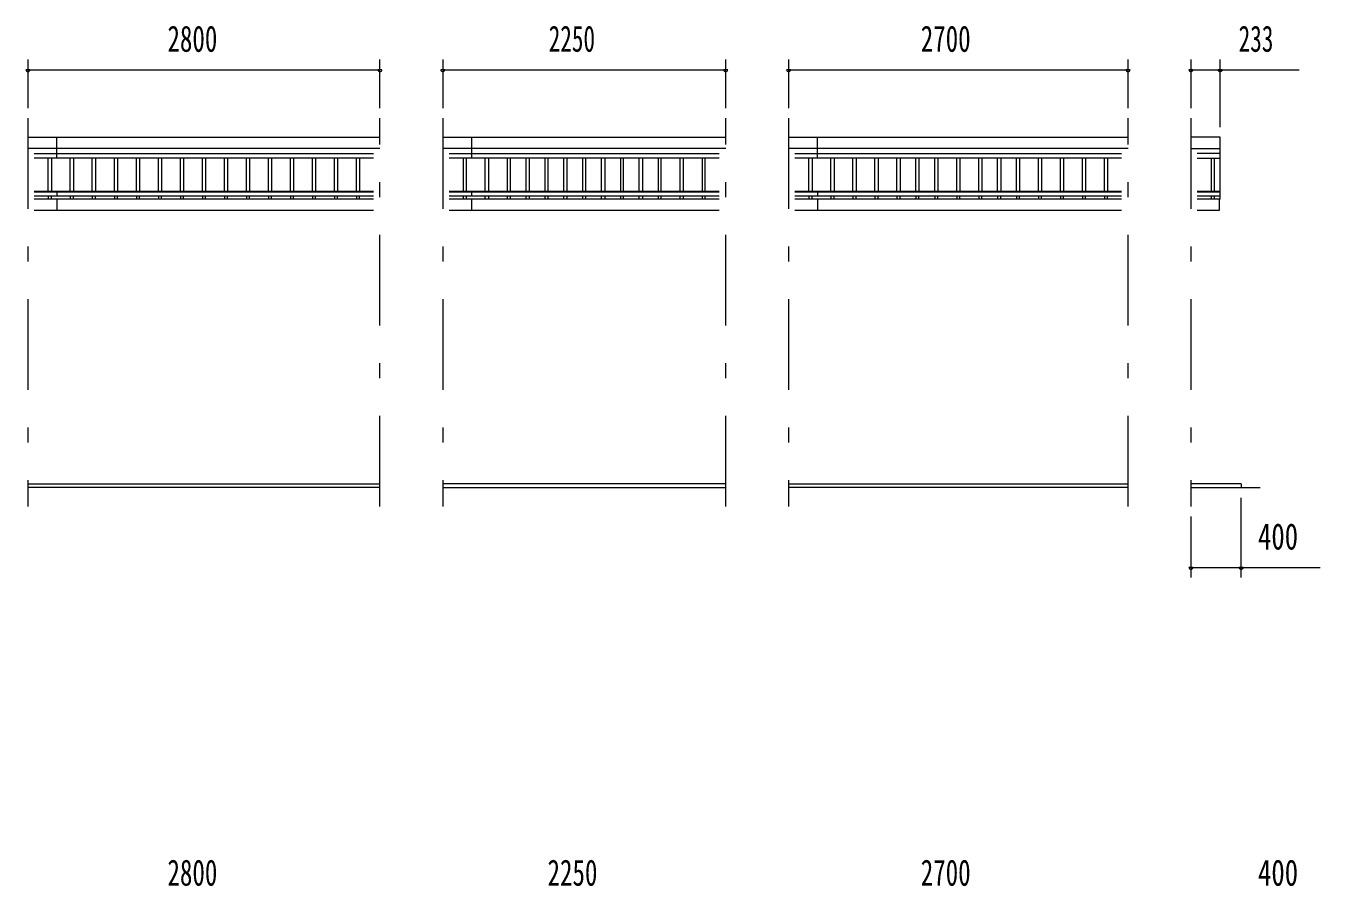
# Model space of a CAD drawing. Units: millimetres, scale not verified. Extents: x -34836 to 34836, y -16800 to 16800.
# Drawn here: x -25241 to -14947, y 1004 to 7848 of the extents above; entities that cross this region are included whole.
import ezdxf
from ezdxf.enums import TextEntityAlignment as Align

# ---------------------------------------------------------------- set-up
doc = ezdxf.new("R2010")
doc.units = ezdxf.units.MM
doc.header["$LTSCALE"] = 60
doc.linetypes.add('USER3', pattern=[24, 12, -5, 2, -5])
for name, color, linetype, lineweight in [('0-2_1-08BOLD', 7, 'Continuous', 18), ('0-3_1-28CENTER', 3, 'USER3', 18), ('0-4_1-48THIN', 4, 'Continuous', 18), ('0-5_1-58DIM', 3, 'Continuous', 18)]:
    doc.layers.add(name, color=color, linetype=linetype, lineweight=lineweight)
doc.styles.add('ＭＳ ゴシック', font='')
doc.styles.get('ＭＳ ゴシック').set_extended_font_data('MS Gothic')

msp = doc.modelspace()

# ---------------------------------------------------------------- linework, layer by layer
at = {"layer": '0-2_1-08BOLD'}
for p, q in [((-25224.95, 6963.33), (-22424.95, 6963.33)), ((-24994.95, 6794.38), (-24994.95, 6963.33)), ((-21924.95, 6963.33), (-19674.95, 6963.33)), ((-21694.95, 6794.38), (-21694.95, 6963.33)), ((-19174.96, 6963.33), (-16474.96, 6963.33)), ((-18944.96, 6794.38), (-18944.96, 6963.33)), ((-22424.95, 6872.55), (-25224.95, 6872.55)), ((-25174.15, 6833.46), (-22475.75, 6833.46)), ((-22475.75, 6794.38), (-25174.15, 6794.38)), ((-19674.95, 6872.55), (-21924.95, 6872.55)), ((-21874.15, 6833.46), (-19725.75, 6833.46)), ((-19725.75, 6794.38), (-21874.15, 6794.38)), ((-16474.96, 6872.55), (-19174.96, 6872.55)), ((-19124.16, 6833.46), (-16525.76, 6833.46)), ((-16525.76, 6794.38), (-19124.16, 6794.38)), ((-15974.95, 6872.55), (-15741.95, 6872.55)), ((-15741.95, 6833.46), (-15924.15, 6833.46)), ((-15924.15, 6794.38), (-15741.95, 6794.38)), ((-25174.15, 6534.23), (-22475.75, 6534.23)), ((-22475.75, 6524.84), (-25174.15, 6524.84)), ((-25174.15, 6495.21), (-22475.75, 6495.21)), ((-24994.95, 6534.23), (-24994.95, 6495.21)), ((-21874.15, 6534.23), (-19725.75, 6534.23)), ((-19725.75, 6524.84), (-21874.15, 6524.84)), ((-21874.15, 6495.21), (-19725.75, 6495.21)), ((-21694.95, 6495.21), (-21694.95, 6534.23)), ((-19124.16, 6534.23), (-16525.76, 6534.23)), ((-16525.76, 6524.84), (-19124.16, 6524.84)), ((-19124.16, 6495.21), (-16525.76, 6495.21)), ((-18944.96, 6534.23), (-18944.96, 6495.21)), ((-15924.15, 6534.23), (-15741.95, 6534.23)), ((-15741.95, 6524.84), (-15924.15, 6524.84)), ((-15924.15, 6495.21), (-15741.95, 6495.21)), ((-22475.75, 6468.03), (-25174.15, 6468.03)), ((-24994.95, 6468.03), (-24994.95, 6382.18)), ((-19725.75, 6468.03), (-21874.15, 6468.03)), ((-21694.95, 6382.18), (-21694.95, 6468.03)), ((-16525.76, 6468.03), (-19124.16, 6468.03)), ((-18944.96, 6468.03), (-18944.96, 6382.18)), ((-15741.95, 6468.03), (-15924.15, 6468.03)), ((-25174.15, 6382.18), (-22475.75, 6382.18)), ((-21874.15, 6382.18), (-19725.75, 6382.18)), ((-19124.16, 6382.18), (-16525.76, 6382.18)), ((-25224.95, 4204.33), (-22424.95, 4204.33)), ((-22424.95, 4174.33), (-25224.95, 4174.33)), ((-19674.95, 4204.33), (-21924.95, 4204.33)), ((-21924.95, 4174.33), (-19674.95, 4174.33)), ((-19174.96, 4204.33), (-16474.96, 4204.33)), ((-16474.96, 4174.33), (-19174.96, 4174.33)), ((-15574.95, 4204.33), (-15974.95, 4204.33)), ((-15974.95, 4174.33), (-15424.95, 4174.33)), ((-15574.95, 4204.33), (-15574.95, 4174.33))]:
    msp.add_line(p, q, dxfattribs=at)
for points in [[(-15741.95, 6468.03), (-15741.95, 6963.33), (-15974.95, 6963.33)], [(-15924.15, 6382.18), (-15746.95, 6382.18), (-15746.95, 6468.03)]]:
    msp.add_lwpolyline(points, dxfattribs=at)
at = {"layer": '0-3_1-28CENTER'}
for p, q in [((-25224.95, 7113.33), (-25224.95, 4024.33)), ((-22424.95, 4024.33), (-22424.95, 7113.33)), ((-21924.95, 7113.33), (-21924.95, 4024.33)), ((-19674.95, 4024.33), (-19674.95, 7113.33)), ((-19174.96, 7113.33), (-19174.96, 4024.33)), ((-16474.96, 4024.33), (-16474.96, 7113.33)), ((-15974.95, 7113.33), (-15974.95, 4024.33))]:
    msp.add_line(p, q, dxfattribs=at)
at = {"layer": '0-4_1-48THIN'}
for p, q in [((-25062.45, 6534.23), (-25062.45, 6794.38)), ((-25037.45, 6794.38), (-25037.45, 6534.23)), ((-24887.45, 6534.23), (-24887.45, 6794.38)), ((-24862.45, 6794.38), (-24862.45, 6534.23)), ((-24712.45, 6534.23), (-24712.45, 6794.38)), ((-24687.45, 6794.38), (-24687.45, 6534.23)), ((-24537.45, 6534.23), (-24537.45, 6794.38)), ((-24512.45, 6794.38), (-24512.45, 6534.23)), ((-24362.45, 6534.23), (-24362.45, 6794.38)), ((-24337.45, 6794.38), (-24337.45, 6534.23)), ((-24187.44, 6534.23), (-24187.44, 6794.38)), ((-24162.44, 6794.38), (-24162.44, 6534.23)), ((-24012.45, 6534.23), (-24012.45, 6794.38)), ((-23987.45, 6794.38), (-23987.45, 6534.23)), ((-23837.45, 6534.23), (-23837.45, 6794.38)), ((-23812.44, 6794.38), (-23812.44, 6534.23)), ((-23662.45, 6534.23), (-23662.45, 6794.38)), ((-23637.45, 6794.38), (-23637.45, 6534.23)), ((-23487.45, 6534.23), (-23487.45, 6794.38)), ((-23462.45, 6794.38), (-23462.45, 6534.23)), ((-23312.45, 6534.23), (-23312.45, 6794.38)), ((-23287.45, 6794.38), (-23287.45, 6534.23)), ((-23137.45, 6534.23), (-23137.45, 6794.38)), ((-23112.45, 6794.38), (-23112.45, 6534.23)), ((-22962.45, 6534.23), (-22962.45, 6794.38)), ((-22937.45, 6794.38), (-22937.45, 6534.23)), ((-22787.45, 6534.23), (-22787.45, 6794.38)), ((-22762.45, 6794.38), (-22762.45, 6534.23)), ((-22612.45, 6534.23), (-22612.45, 6794.38)), ((-22587.45, 6794.38), (-22587.45, 6534.23)), ((-21762.44, 6794.38), (-21762.44, 6534.23)), ((-21737.44, 6534.23), (-21737.44, 6794.38)), ((-21587.44, 6534.23), (-21587.44, 6794.38)), ((-21562.44, 6794.38), (-21562.44, 6534.23)), ((-21412.44, 6794.38), (-21412.44, 6534.23)), ((-21387.44, 6534.23), (-21387.44, 6794.38)), ((-21262.44, 6534.23), (-21262.44, 6794.38)), ((-21237.45, 6794.38), (-21237.45, 6534.23)), ((-21112.44, 6794.38), (-21112.44, 6534.23)), ((-21087.44, 6534.23), (-21087.44, 6794.38)), ((-20962.44, 6534.23), (-20962.44, 6794.38)), ((-20937.44, 6794.38), (-20937.44, 6534.23)), ((-20812.44, 6794.38), (-20812.44, 6534.23)), ((-20787.45, 6534.23), (-20787.45, 6794.38)), ((-20662.45, 6534.23), (-20662.45, 6794.38)), ((-20637.44, 6794.38), (-20637.44, 6534.23)), ((-20512.45, 6794.38), (-20512.45, 6534.23)), ((-20487.44, 6534.23), (-20487.44, 6794.38)), ((-20362.44, 6534.23), (-20362.44, 6794.38)), ((-20337.45, 6794.38), (-20337.45, 6534.23)), ((-20212.45, 6794.38), (-20212.45, 6534.23)), ((-20187.44, 6534.23), (-20187.44, 6794.38)), ((-20037.44, 6534.23), (-20037.44, 6794.38)), ((-20012.45, 6794.38), (-20012.45, 6534.23)), ((-19862.45, 6794.38), (-19862.45, 6534.23)), ((-19837.45, 6534.23), (-19837.45, 6794.38)), ((-19012.46, 6534.23), (-19012.46, 6794.38)), ((-18987.46, 6794.38), (-18987.46, 6534.23)), ((-18837.46, 6534.23), (-18837.46, 6794.38)), ((-18812.45, 6794.38), (-18812.45, 6534.23)), ((-18662.46, 6534.23), (-18662.46, 6794.38)), ((-18637.46, 6794.38), (-18637.46, 6534.23)), ((-18487.46, 6534.23), (-18487.46, 6794.38)), ((-18462.45, 6794.38), (-18462.45, 6534.23)), ((-18312.46, 6534.23), (-18312.46, 6794.38)), ((-18287.46, 6794.38), (-18287.46, 6534.23)), ((-18162.45, 6534.23), (-18162.45, 6794.38)), ((-18137.45, 6794.38), (-18137.45, 6534.23)), ((-18012.46, 6534.23), (-18012.46, 6794.38)), ((-17987.46, 6794.38), (-17987.46, 6534.23)), ((-17837.45, 6534.23), (-17837.45, 6794.38)), ((-17812.45, 6794.38), (-17812.45, 6534.23)), ((-17662.46, 6534.23), (-17662.46, 6794.38)), ((-17637.45, 6794.38), (-17637.45, 6534.23)), ((-17512.46, 6534.23), (-17512.46, 6794.38)), ((-17487.46, 6794.38), (-17487.46, 6534.23)), ((-17362.46, 6534.23), (-17362.46, 6794.38)), ((-17337.46, 6794.38), (-17337.46, 6534.23)), ((-17187.46, 6534.23), (-17187.46, 6794.38)), ((-17162.45, 6794.38), (-17162.45, 6534.23)), ((-17012.46, 6534.23), (-17012.46, 6794.38)), ((-16987.46, 6794.38), (-16987.46, 6534.23)), ((-16837.46, 6534.23), (-16837.46, 6794.38)), ((-16812.46, 6794.38), (-16812.46, 6534.23)), ((-16662.46, 6534.23), (-16662.46, 6794.38)), ((-16637.46, 6794.38), (-16637.46, 6534.23)), ((-15812.45, 6794.38), (-15812.45, 6534.23)), ((-15787.45, 6534.23), (-15787.45, 6794.38)), ((-25062.45, 6495.21), (-25062.45, 6468.03)), ((-25037.45, 6468.03), (-25037.45, 6495.21)), ((-24887.45, 6495.21), (-24887.45, 6468.03)), ((-24862.45, 6468.03), (-24862.45, 6495.21)), ((-24712.45, 6495.21), (-24712.45, 6468.03)), ((-24687.45, 6468.03), (-24687.45, 6495.21)), ((-24537.45, 6495.21), (-24537.45, 6468.03)), ((-24512.45, 6468.03), (-24512.45, 6495.21)), ((-24362.45, 6495.21), (-24362.45, 6468.03)), ((-24337.45, 6468.03), (-24337.45, 6495.21)), ((-24187.44, 6495.21), (-24187.44, 6468.03)), ((-24162.44, 6468.03), (-24162.44, 6495.21)), ((-24012.45, 6495.21), (-24012.45, 6468.03)), ((-23987.45, 6468.03), (-23987.45, 6495.21)), ((-23837.45, 6495.21), (-23837.45, 6468.03)), ((-23812.44, 6468.03), (-23812.44, 6495.21)), ((-23662.45, 6495.21), (-23662.45, 6468.03)), ((-23637.45, 6468.03), (-23637.45, 6495.21)), ((-23487.45, 6495.21), (-23487.45, 6468.03)), ((-23462.45, 6468.03), (-23462.45, 6495.21)), ((-23312.45, 6495.21), (-23312.45, 6468.03)), ((-23287.45, 6468.03), (-23287.45, 6495.21)), ((-23137.45, 6495.21), (-23137.45, 6468.03)), ((-23112.45, 6468.03), (-23112.45, 6495.21)), ((-22962.45, 6495.21), (-22962.45, 6468.03)), ((-22937.45, 6468.03), (-22937.45, 6495.21)), ((-22787.45, 6495.21), (-22787.45, 6468.03)), ((-22762.45, 6468.03), (-22762.45, 6495.21)), ((-22612.45, 6495.21), (-22612.45, 6468.03)), ((-22587.45, 6468.03), (-22587.45, 6495.21)), ((-21762.44, 6495.21), (-21762.44, 6468.03)), ((-21737.44, 6468.03), (-21737.44, 6495.21)), ((-21587.44, 6468.03), (-21587.44, 6495.21)), ((-21562.44, 6495.21), (-21562.44, 6468.03)), ((-21412.44, 6495.21), (-21412.44, 6468.03)), ((-21387.44, 6468.03), (-21387.44, 6495.21)), ((-21262.44, 6468.03), (-21262.44, 6495.21)), ((-21237.45, 6495.21), (-21237.45, 6468.03)), ((-21112.44, 6495.21), (-21112.44, 6468.03)), ((-21087.44, 6468.03), (-21087.44, 6495.21)), ((-20962.44, 6468.03), (-20962.44, 6495.21)), ((-20937.44, 6495.21), (-20937.44, 6468.03)), ((-20812.44, 6495.21), (-20812.44, 6468.03)), ((-20787.45, 6468.03), (-20787.45, 6495.21)), ((-20662.45, 6468.03), (-20662.45, 6495.21)), ((-20637.44, 6495.21), (-20637.44, 6468.03)), ((-20512.45, 6495.21), (-20512.45, 6468.03)), ((-20487.44, 6468.03), (-20487.44, 6495.21)), ((-20362.44, 6468.03), (-20362.44, 6495.21)), ((-20337.45, 6495.21), (-20337.45, 6468.03)), ((-20212.45, 6495.21), (-20212.45, 6468.03)), ((-20187.44, 6468.03), (-20187.44, 6495.21)), ((-20037.44, 6468.03), (-20037.44, 6495.21)), ((-20012.45, 6495.21), (-20012.45, 6468.03)), ((-19862.45, 6495.21), (-19862.45, 6468.03)), ((-19837.45, 6468.03), (-19837.45, 6495.21)), ((-19012.46, 6495.21), (-19012.46, 6468.03)), ((-18987.46, 6468.03), (-18987.46, 6495.21)), ((-18837.46, 6495.21), (-18837.46, 6468.03)), ((-18812.45, 6468.03), (-18812.45, 6495.21)), ((-18662.46, 6495.21), (-18662.46, 6468.03)), ((-18637.46, 6468.03), (-18637.46, 6495.21)), ((-18487.46, 6495.21), (-18487.46, 6468.03)), ((-18462.45, 6468.03), (-18462.45, 6495.21)), ((-18312.46, 6495.21), (-18312.46, 6468.03)), ((-18287.46, 6468.03), (-18287.46, 6495.21)), ((-18162.45, 6495.21), (-18162.45, 6468.03)), ((-18137.45, 6468.03), (-18137.45, 6495.21)), ((-18012.46, 6495.21), (-18012.46, 6468.03)), ((-17987.46, 6468.03), (-17987.46, 6495.21)), ((-17837.45, 6495.21), (-17837.45, 6468.03)), ((-17812.45, 6468.03), (-17812.45, 6495.21)), ((-17662.46, 6495.21), (-17662.46, 6468.03)), ((-17637.45, 6468.03), (-17637.45, 6495.21)), ((-17512.46, 6495.21), (-17512.46, 6468.03)), ((-17487.46, 6468.03), (-17487.46, 6495.21)), ((-17362.46, 6495.21), (-17362.46, 6468.03)), ((-17337.46, 6468.03), (-17337.46, 6495.21)), ((-17187.46, 6495.21), (-17187.46, 6468.03)), ((-17162.45, 6468.03), (-17162.45, 6495.21)), ((-17012.46, 6495.21), (-17012.46, 6468.03)), ((-16987.46, 6468.03), (-16987.46, 6495.21)), ((-16837.46, 6495.21), (-16837.46, 6468.03)), ((-16812.46, 6468.03), (-16812.46, 6495.21)), ((-16662.46, 6495.21), (-16662.46, 6468.03)), ((-16637.46, 6468.03), (-16637.46, 6495.21)), ((-15812.45, 6495.21), (-15812.45, 6468.03)), ((-15787.45, 6468.03), (-15787.45, 6495.21))]:
    msp.add_line(p, q, dxfattribs=at)
at = {"layer": '0-5_1-58DIM'}
for p, q in [((-25224.95, 7579.33), (-25224.95, 7193.33)), ((-22424.95, 7193.33), (-22424.95, 7579.33)), ((-21924.95, 7579.33), (-21924.95, 7193.33)), ((-19674.95, 7193.33), (-19674.95, 7579.33)), ((-19174.96, 7579.33), (-19174.96, 7193.33)), ((-16474.96, 7193.33), (-16474.96, 7579.33)), ((-15974.95, 7579.33), (-15974.95, 7193.33)), ((-15741.95, 7043.33), (-15741.95, 7579.33)), ((-25208.95, 7499.33), (-25240.95, 7499.33)), ((-25224.95, 7499.33), (-22424.95, 7499.33)), ((-22408.95, 7499.33), (-22440.95, 7499.33)), ((-21908.95, 7499.33), (-21940.95, 7499.33)), ((-21924.95, 7499.33), (-19674.95, 7499.33)), ((-19658.95, 7499.33), (-19690.95, 7499.33)), ((-19158.96, 7499.33), (-19190.96, 7499.33)), ((-19174.96, 7499.33), (-16474.96, 7499.33)), ((-16458.96, 7499.33), (-16490.96, 7499.33)), ((-15958.95, 7499.33), (-15990.95, 7499.33)), ((-15974.95, 7499.33), (-15741.95, 7499.33)), ((-15725.95, 7499.33), (-15757.95, 7499.33)), ((-15741.95, 7499.33), (-15113.96, 7499.33)), ((-15574.95, 3459.34), (-15574.95, 4094.33)), ((-15974.95, 3944.33), (-15974.95, 3459.34)), ((-15958.95, 3539.34), (-15990.95, 3539.34)), ((-15974.95, 3539.34), (-15574.95, 3539.34)), ((-15558.95, 3539.34), (-15590.95, 3539.34)), ((-15574.95, 3539.34), (-14946.95, 3539.34))]:
    msp.add_line(p, q, dxfattribs=at)
for centre in [(-25224.95, 7499.33), (-22424.95, 7499.33), (-21924.95, 7499.33), (-19674.95, 7499.33), (-19174.96, 7499.33), (-16474.96, 7499.33), (-15974.95, 7499.33), (-15741.95, 7499.33), (-15974.95, 3539.34), (-15574.95, 3539.34)]:
    msp.add_arc(centre, 16, 180, 0, dxfattribs=at)

# ---------------------------------------------------------------- texts
at = {"layer": '0-5_1-58DIM', "color": 7, "style": 'ＭＳ ゴシック'}
for s, width, p in [('2800', 0.7, (-24114.99, 7579.33)), ('2250', 0.65, (-21082.64, 7579.33)), ('2700', 0.7, (-18123.52, 7579.33)), ('233', 0.65, (-15595.03, 7579.33)), ('400', 0.75, (-15441.15, 3619.34)), ('2800', 0.7, (-24114.98, 945.04)), ('2250', 0.7, (-21092.04, 945.04)), ('2700', 0.7, (-18123.52, 945.04)), ('400', 0.75, (-15441.15, 945.04))]:
    msp.add_text(s, height=208.4, dxfattribs=dict(at, width=width)).set_placement(p, align=Align.BOTTOM_LEFT)

doc.saveas('drawing.dxf')
